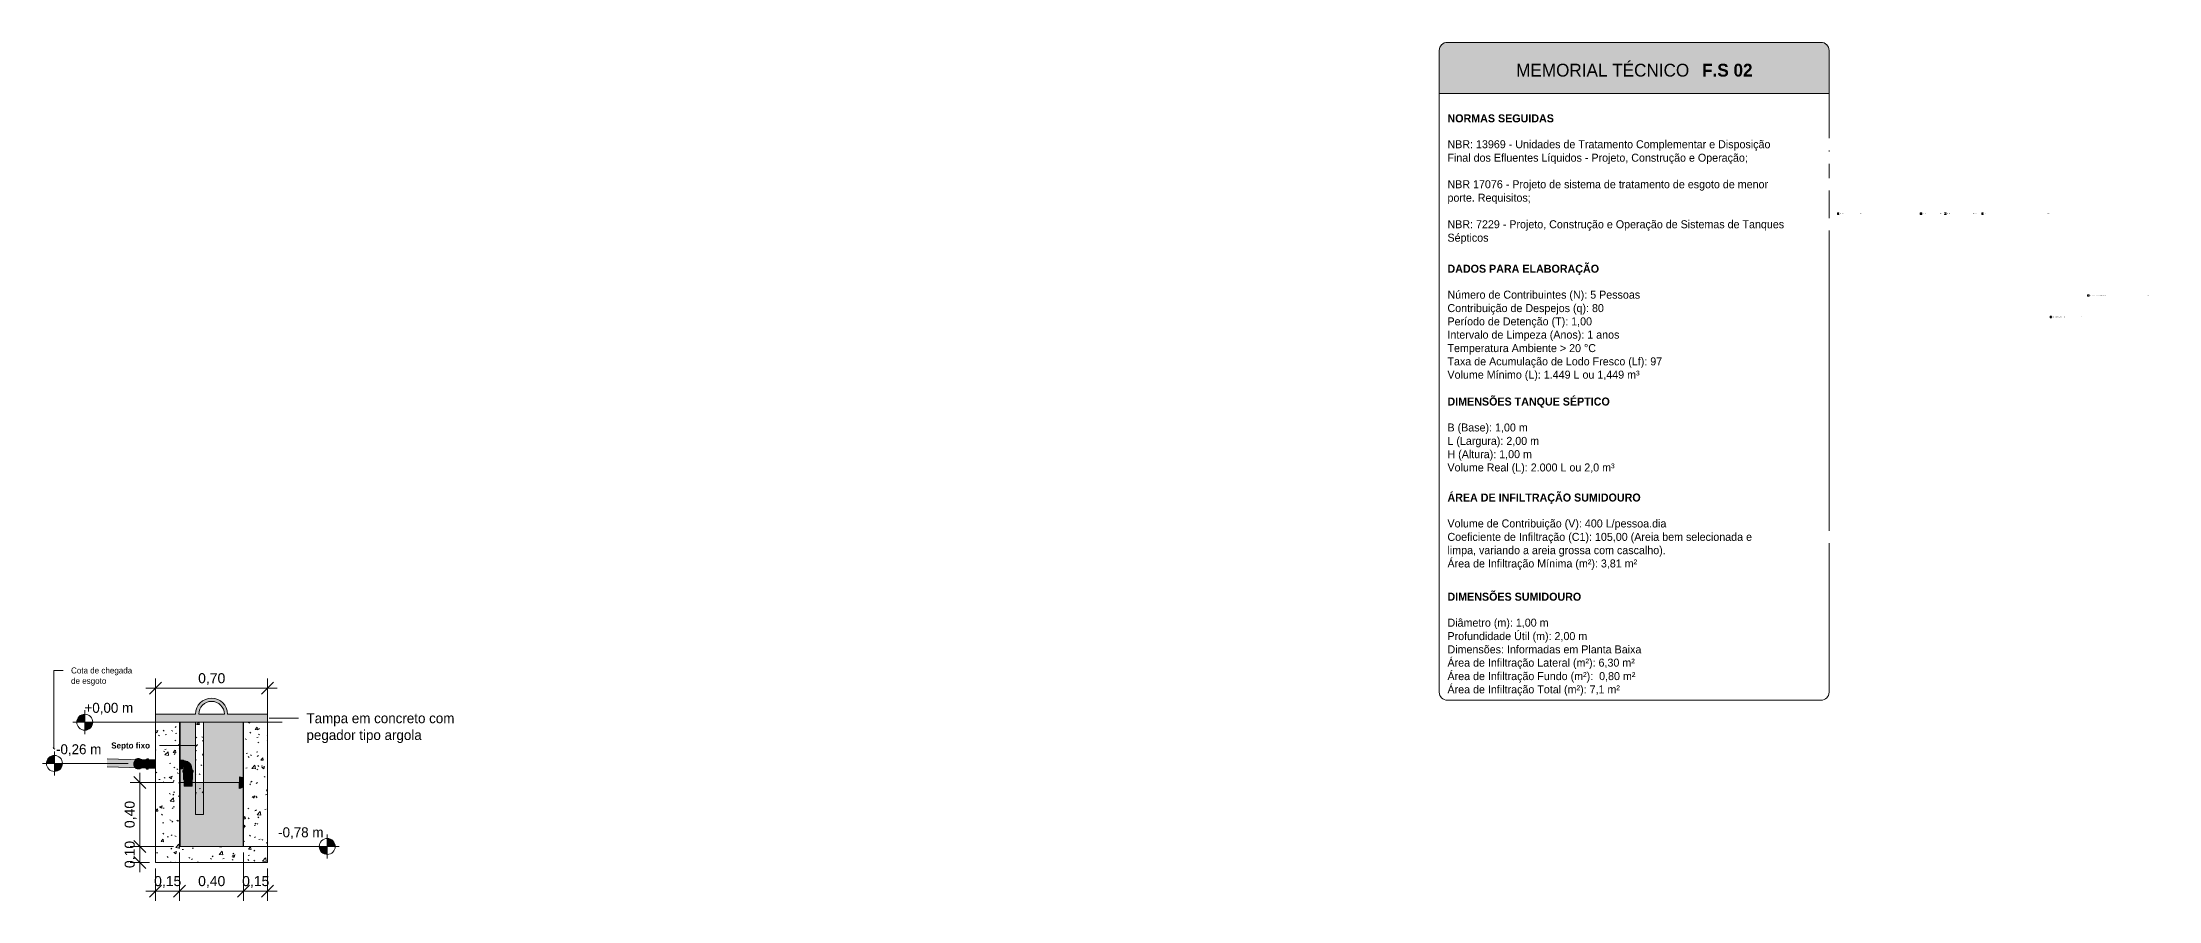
# Model space of a CAD drawing. Header units: metres. Extents: x 42.1 to 94.3, y -3.4 to 61.2.
# Drawn here: x 81.12 to 94.35, y -1.12 to 4.25 of the extents above; entities that cross this region are included whole.
import ezdxf

# ---------------------------------------------------------------- set-up
doc = ezdxf.new("R2010")
doc.units = ezdxf.units.M
doc.linetypes.add('IMPORT-DASHED2 _4_', pattern=[0.375, 0.25, -0.125])
doc.linetypes.add('Tracejada', pattern=[0.00635, 0.003175, -0.003175])
for name, color, linetype, lineweight in [('A-ANNO-DIMS', 7, 'Continuous', 5), ('A-ANNO-DIMS-25', 7, 'Continuous', 5), ('A-DETL', 7, 'Continuous', 5), ('A-DETL-GENF', 7, 'Continuous', 5), ('A-WALL', 7, 'Continuous', 9), ('AL_MOBILIARIO', 7, 'Continuous', 5), ('AL_VEGETAÇÃO', 7, 'Continuous', 5), ('ARQ-COTA-50', 7, 'Continuous', 5), ('ARQ-ELEV6', 7, 'Continuous', 5), ('ARQ-PAR', 7, 'Continuous', 5), ('ARQ-PROJ', 7, 'IMPORT-DASHED2 _4_', 5), ('G-ANNO-DIMS', 7, 'Continuous', 5), ('G-ANNO-REFR', 7, 'Tracejada', 5), ('G-ANNO-TEXT', 7, 'Continuous', 5), ('P-PIPE', 7, 'Continuous', 5)]:
    doc.layers.add(name, color=color, linetype=linetype, lineweight=lineweight)
doc.layers.add('ARQ_1100_BASE_TÉRREO_GARAGEM_dwg', color=7, linetype='Continuous', lineweight=5, true_color=0x767676)
doc.styles.add('Arial', font='arial.ttf', dxfattribs={"height": 0.0625})
doc.styles.add('Century Gothic', font='GOTHIC.TTF', dxfattribs={"height": 0.0375})
doc.styles.add('Century Gothic_1', font='GOTHIC.TTF', dxfattribs={"height": 0.0625})
doc.styles.add('Century Gothic_2', font='GOTHIC.TTF', dxfattribs={"height": 0.08})
doc.styles.add('Century Gothic_3', font='GOTHIC.TTF', dxfattribs={"height": 0.05})
doc.styles.add('Century Gothic_4', font='GOTHIC.TTF', dxfattribs={"height": 0.0035})
doc.styles.add('Century Gothic_B_1', font='GOTHICB.TTF', dxfattribs={"height": 0.0375})
doc.styles.add('Century Gothic_B_2', font='GOTHICB.TTF', dxfattribs={"height": 0.08})
doc.styles.add('Century Gothic_B_3', font='GOTHICB.TTF', dxfattribs={"height": 0.05})
doc.dimstyles.new('Diagonal_-_2_5_mm_Arial_-_Preto', dxfattribs={"dimscale": 0.3048, "dimtxt": 0.063766, "dimasz": 0.246063, "dimexe": 0.19685, "dimexo": 0.123031, "dimgap": 0.04101, "dimtad": 1, "dimrnd": 0.01, "dimzin": 0, "dimdsep": 46, "dimtxsty": 'Arial', "dimblk1": 'OBLIQUE', "dimblk2": 'OBLIQUE', "dimsah": 1, "dimcen": 0.09, "dimdle": 0.19685, "dimazin": 0, "dimtfac": 1, "dimtdec": 4, "dimtix": 1, "dimtmove": 0, "dimatfit": 3, "dimfxl": 1, "dimtvp": 1, "dimtolj": 1, "dimtzin": 0, "dimarcsym": 2})
picture_1 = doc.add_image_def('image1.jpg', size_in_pixel=(366, 340))

# ---------------------------------------------------------------- blocks, each defined once
blk = doc.blocks.new('ARQ_1100_BASE_TÉRREO_GARAGEM_dwg_arv7p-4197722-BB')
at = {"layer": 'AL_VEGETAÇÃO'}
for p, q in [((79.171, 0), (79.288, 0)), ((79.171, 0), (79.474, 0)), ((79.474, 0), (79.428, 0)), ((79.428, 0), (79.474, 0)), ((80.265, 0), (80.174, 0)), ((80.174, 0), (80.265, 0)), ((80.265, 0), (80.174, 0)), ((80.174, 0), (80.254, 0))]:
    blk.add_line(p, q, dxfattribs=at)
at = {"layer": 'AL_VEGETAÇÃO', "flags": 128}
for points in [[(79.474, 0), (79.405, 0), (79.227, 0), (79.243, 0), (79.195, 0), (79.171, 0)], [(79.368, 0), (79.199, 0), (79.171, 0)], [(79.171, 0), (79.31, 0), (79.294, 0), (79.241, 0), (79.247, 0), (79.38, 0), (79.449, 0), (79.43, 0), (79.293, 0), (79.188, 0), (79.171, 0)], [(79.171, 0), (79.249, 0), (79.312, 0), (79.344, 0), (79.474, 0)], [(79.474, 0), (79.344, 0), (79.27, 0), (79.171, 0)], [(79.171, 0), (79.218, 0), (79.449, 0)], [(79.171, 0), (79.422, 0), (79.474, 0)], [(79.171, 0), (79.337, 0), (79.474, 0)], [(79.218, 0), (79.302, 0), (79.47, 0)], [(79.288, 0), (79.397, 0), (79.474, 0)], [(79.474, 0), (79.368, 0), (79.36, 0)], [(79.474, 0), (79.387, 0), (79.474, 0)], [(79.474, 0), (79.428, 0), (79.474, 0)], [(79.474, 0), (79.438, 0), (79.474, 0)], [(79.474, 0), (79.473, 0), (79.452, 0), (79.474, 0)], [(80.174, 0), (80.188, 0), (80.251, 0), (80.174, 0)], [(80.174, 0), (80.23, 0), (80.251, 0), (80.265, 0)], [(80.174, 0), (80.23, 0), (80.251, 0), (80.174, 0)], [(80.174, 0), (80.256, 0), (80.174, 0)], [(80.174, 0), (80.234, 0), (80.174, 0)], [(80.265, 0), (80.183, 0), (80.195, 0), (80.265, 0)], [(80.265, 0), (80.22, 0), (80.2, 0), (80.231, 0), (80.265, 0)]]:
    blk.add_lwpolyline(points, dxfattribs=at)
blk = doc.blocks.new('ARQ_1100_BASE_TÉRREO_GARAGEM_dwg_cam_p-4197734-BB')
at = {"layer": 'AL_MOBILIARIO'}
for p, q in [((79.171, 0), (79.474, 0)), ((79.474, 0), (79.171, 0)), ((79.474, 0), (79.171, 0)), ((79.171, 0), (79.474, 0)), ((79.171, 0), (79.474, 0)), ((79.171, 0), (79.416, 0)), ((79.171, 0), (79.474, 0)), ((79.171, 0), (79.474, 0)), ((79.474, 0), (79.171, 0)), ((80.174, 0), (80.265, 0)), ((80.265, 0), (80.174, 0)), ((80.265, 0), (80.174, 0)), ((80.174, 0), (80.265, 0)), ((80.265, 0), (80.174, 0)), ((80.174, 0), (80.265, 0)), ((80.174, 0), (80.265, 0)), ((80.174, 0), (80.265, 0)), ((80.174, 0), (80.265, 0))]:
    blk.add_line(p, q, dxfattribs=at)
blk = doc.blocks.new('ARQ_1100_BASE_TÉRREO_GARAGEM_dwg-4178582-BB')
at = {"layer": 'ARQ-COTA-50'}
for p, q in [((79.171, 0), (79.474, 0)), ((79.171, 0), (79.474, 0)), ((79.474, 0), (79.171, 0)), ((80.174, 0), (80.265, 0)), ((80.174, 0), (80.265, 0)), ((80.265, 0), (80.174, 0)), ((80.174, 0), (80.265, 0)), ((80.265, 0), (80.174, 0))]:
    blk.add_line(p, q, dxfattribs=at)
at = {"layer": 'ARQ-COTA-50', "flags": 128}
blk.add_lwpolyline([(79.474, 0), (79.452, 0)], close=True, dxfattribs=at)
at = {"layer": 'ARQ-ELEV6'}
for p, q in [((79.171, 0), (79.474, 0)), ((79.171, 0), (79.474, 0)), ((80.174, 0), (80.265, 0)), ((80.174, 0), (80.265, 0))]:
    blk.add_line(p, q, dxfattribs=at)
at = {"layer": 'ARQ-PAR'}
for p, q in [((79.171, 0), (79.474, 0)), ((79.474, 0), (79.171, 0)), ((79.171, 0), (79.474, 0)), ((79.474, 0), (79.171, 0)), ((79.171, 0), (79.474, 0)), ((79.399, 0), (79.474, 0)), ((80.174, 0), (80.265, 0)), ((80.174, 0), (80.265, 0)), ((80.265, 0), (80.174, 0)), ((80.174, 0), (80.265, 0)), ((80.265, 0), (80.174, 0)), ((80.174, 0), (80.265, 0))]:
    blk.add_line(p, q, dxfattribs=at)
at = {"layer": 'ARQ-PAR', "flags": 128}
blk.add_lwpolyline([(79.171, 0), (79.258, 0), (79.171, 0)], dxfattribs=at)
at = {"layer": 'ARQ-PROJ'}
for p, q in [((79.474, 0), (79.171, 0)), ((79.171, 0), (79.474, 0)), ((80.265, 0), (80.174, 0)), ((80.174, 0), (80.265, 0))]:
    blk.add_line(p, q, dxfattribs=at)
for name in ['ARQ_1100_BASE_TÉRREO_GARAGEM_dwg_arv7p-4197722-BB', 'ARQ_1100_BASE_TÉRREO_GARAGEM_dwg_cam_p-4197734-BB']:
    blk.add_blockref(name, (0, 0))
blk = doc.blocks.new('Joelho 45_90 - Serie Normal - Esgoto - MEP - Tigre - Standard-4206697-BB')
at = {"layer": 'P-PIPE', "true_color": 0xf5ebeb}
h = blk.add_hatch(color=7, dxfattribs=at)
h.paths.add_polyline_path([(79.366, -0.26), (79.367, -0.251), (79.371, -0.242), (79.376, -0.237), (79.382, -0.234), (79.379, -0.233), (79.367, -0.233), (79.365, -0.234), (79.359, -0.237), (79.355, -0.241), (79.353, -0.246), (79.351, -0.253), (79.35, -0.259), (79.359, -0.26)])
h.paths.add_polyline_path([(79.339, -0.259), (79.341, -0.248), (79.345, -0.239), (79.344, -0.24), (79.34, -0.247), (79.338, -0.253), (79.338, -0.259), (79.339, -0.259)])
h = blk.add_hatch(color=7, dxfattribs=at)
h.paths.add_polyline_path([(79.381, -0.287), (79.375, -0.283), (79.37, -0.277), (79.367, -0.269), (79.366, -0.26), (79.35, -0.26), (79.351, -0.267), (79.352, -0.273), (79.356, -0.279), (79.36, -0.283), (79.364, -0.286), (79.367, -0.286), (79.38, -0.287)])
h.paths.add_polyline_path([(79.344, -0.279), (79.34, -0.269), (79.339, -0.259), (79.338, -0.259), (79.338, -0.267), (79.34, -0.273), (79.343, -0.278)])
for points in [[(79.346, -0.259), (79.347, -0.251), (79.35, -0.243), (79.354, -0.236), (79.359, -0.232), (79.365, -0.229), (79.369, -0.228), (79.358, -0.228), (79.351, -0.232), (79.345, -0.239), (79.341, -0.248), (79.339, -0.259), (79.342, -0.259)], [(79.368, -0.292), (79.362, -0.29), (79.357, -0.287), (79.352, -0.281), (79.349, -0.274), (79.347, -0.267), (79.346, -0.259), (79.339, -0.259), (79.34, -0.27), (79.345, -0.28), (79.35, -0.287), (79.357, -0.291), (79.363, -0.291)], [(79.368, -0.292), (79.374, -0.291), (79.38, -0.287), (79.38, -0.287), (79.367, -0.286), (79.363, -0.286), (79.359, -0.283), (79.355, -0.278), (79.352, -0.272), (79.35, -0.266), (79.35, -0.259), (79.351, -0.251), (79.353, -0.246), (79.357, -0.24), (79.36, -0.236), (79.365, -0.233), (79.37, -0.233), (79.371, -0.233), (79.382, -0.233), (79.381, -0.232), (79.375, -0.229), (79.37, -0.228), (79.364, -0.229), (79.357, -0.233), (79.353, -0.238), (79.35, -0.243), (79.347, -0.252), (79.346, -0.26), (79.347, -0.269), (79.349, -0.275), (79.353, -0.283), (79.357, -0.287), (79.362, -0.29), (79.363, -0.291)], [(79.369, -0.26), (79.37, -0.251), (79.374, -0.243), (79.379, -0.238), (79.384, -0.236), (79.392, -0.235), (79.389, -0.234), (79.382, -0.234), (79.376, -0.237), (79.371, -0.243), (79.367, -0.251), (79.366, -0.26), (79.368, -0.26)], [(79.388, -0.287), (79.391, -0.285), (79.382, -0.284), (79.377, -0.281), (79.373, -0.276), (79.37, -0.269), (79.369, -0.26), (79.366, -0.26), (79.367, -0.269), (79.371, -0.278), (79.375, -0.283), (79.381, -0.287), (79.385, -0.287)], [(79.371, -0.26), (79.373, -0.251), (79.376, -0.244), (79.381, -0.238), (79.386, -0.236), (79.384, -0.236), (79.378, -0.239), (79.373, -0.244), (79.37, -0.251), (79.369, -0.26), (79.37, -0.26)], [(79.385, -0.285), (79.379, -0.281), (79.375, -0.276), (79.372, -0.269), (79.371, -0.26), (79.369, -0.26), (79.37, -0.269), (79.373, -0.276), (79.378, -0.282), (79.383, -0.285), (79.384, -0.285)], [(79.407, -0.261), (79.408, -0.236), (79.386, -0.236), (79.38, -0.239), (79.376, -0.244), (79.372, -0.251), (79.371, -0.26), (79.407, -0.261)], [(79.407, -0.286), (79.407, -0.261), (79.371, -0.26), (79.372, -0.269), (79.375, -0.276), (79.38, -0.282), (79.385, -0.285), (79.395, -0.285), (79.401, -0.285)], [(79.412, -0.261), (79.413, -0.236), (79.408, -0.236), (79.407, -0.261), (79.412, -0.261)], [(79.412, -0.286), (79.412, -0.261), (79.407, -0.261), (79.407, -0.286), (79.412, -0.286)], [(79.368, -0.287), (79.368, -0.286), (79.368, -0.287)]]:
    blk.add_hatch(color=7, dxfattribs=at).paths.add_polyline_path(points)
at = {"layer": 'P-PIPE'}
for p, q in [((79.37, -0.228), (79.363, -0.227)), ((79.386, -0.233), (79.366, -0.233)), ((79.39, -0.235), (79.387, -0.235)), ((79.408, -0.236), (79.407, -0.261)), ((79.407, -0.261), (79.408, -0.236)), ((79.407, -0.261), (79.407, -0.285)), ((79.407, -0.285), (79.407, -0.261)), ((79.413, -0.236), (79.408, -0.236)), ((79.361, -0.291), (79.368, -0.292)), ((79.365, -0.287), (79.384, -0.287)), ((79.386, -0.285), (79.388, -0.285)), ((79.407, -0.285), (79.407, -0.286)), ((79.407, -0.286), (79.407, -0.285)), ((79.407, -0.286), (79.412, -0.286))]:
    blk.add_line(p, q, dxfattribs=at)
at = {"layer": 'P-PIPE', "flags": 128}
for points in [[(79.39, -0.235), (79.396, -0.235), (79.405, -0.236), (79.408, -0.236)], [(79.388, -0.285), (79.395, -0.285), (79.405, -0.286), (79.407, -0.286)]]:
    blk.add_lwpolyline(points, dxfattribs=at)
at = {"layer": 'P-PIPE'}
for centre, major_axis, start_param, end_param in [((79.357, -0.259), (0.0008, 0.027), 0.732047, 1.582507), ((79.357, -0.259), (0.0008, 0.027), 1.582507, 2.425015), ((79.362, -0.259), (0.0009, 0.032), 6.190876, 7.865693), ((79.362, -0.259), (0.0009, 0.032), 1.582507, 3.215605), ((79.369, -0.26), (0.0009, 0.032), 5.709896, 7.865693), ((79.369, -0.26), (0.0009, 0.032), 1.582507, 3.710928), ((79.369, -0.26), (0.0008, 0.027), 1.298353, 1.582507), ((79.369, -0.26), (0.0008, 0.027), 1.582507, 1.866661), ((79.369, -0.26), (0.0008, 0.027), 1.009371, 1.108603), ((79.369, -0.26), (0.0008, 0.027), 0.535369, 0.832028), ((79.369, -0.26), (0.0008, 0.027), 0.251124, 0.53531), ((79.385, -0.26), (0.0008, 0.027), 5.921893, 7.865693), ((79.385, -0.26), (0.0008, 0.027), 1.582507, 3.499343), ((79.369, -0.26), (0.0008, 0.027), 0, 0.061374), ((79.387, -0.26), (0.0007, 0.025), 0.186244, 1.582507), ((79.387, -0.26), (0.0007, 0.025), 1.582507, 3.235972), ((79.387, -0.26), (0.0007, 0.025), 6.162911, 6.454075), ((79.369, -0.26), (0.0008, 0.027), 2.056411, 2.155643), ((79.369, -0.26), (0.0008, 0.027), 2.333104, 2.914474), ((79.369, -0.26), (0.0008, 0.027), 3.094739, 3.201464)]:
    blk.add_ellipse(centre, major_axis=major_axis, ratio=0.706965, start_param=start_param, end_param=end_param, dxfattribs=at)
blk = doc.blocks.new('Luva Simples para Conexão - Serie Normal - Esgoto - MEP - Tigre - Standard-2666-BB')
at = {"layer": 'P-PIPE', "true_color": 0xf5ebeb}
for points in [[(79.418, -0.261), (79.418, -0.234), (79.413, -0.234), (79.412, -0.261), (79.418, -0.261)], [(79.412, -0.288), (79.417, -0.288), (79.418, -0.261), (79.412, -0.261), (79.412, -0.288)], [(79.418, -0.292), (79.419, -0.261), (79.418, -0.261), (79.417, -0.289), (79.418, -0.292)], [(79.419, -0.261), (79.419, -0.23), (79.418, -0.235), (79.418, -0.261), (79.419, -0.261)], [(79.428, -0.293), (79.429, -0.261), (79.419, -0.261), (79.418, -0.292), (79.427, -0.293)], [(79.429, -0.261), (79.43, -0.229), (79.42, -0.23), (79.419, -0.261), (79.429, -0.261)], [(79.474, -0.262), (79.474, -0.235), (79.43, -0.234), (79.429, -0.261), (79.444, -0.262)], [(79.474, -0.289), (79.474, -0.262), (79.429, -0.262), (79.429, -0.288), (79.444, -0.289)]]:
    blk.add_hatch(color=7, dxfattribs=at).paths.add_polyline_path(points)
at = {"layer": 'P-PIPE'}
for p, q in [((79.413, -0.234), (79.412, -0.261)), ((79.412, -0.261), (79.412, -0.288)), ((79.418, -0.234), (79.413, -0.234)), ((79.418, -0.261), (79.417, -0.288)), ((79.42, -0.229), (79.418, -0.234)), ((79.418, -0.234), (79.418, -0.261)), ((79.418, -0.293), (79.419, -0.261)), ((79.419, -0.261), (79.42, -0.229)), ((79.43, -0.229), (79.42, -0.229)), ((79.428, -0.293), (79.429, -0.261)), ((79.429, -0.261), (79.43, -0.229)), ((79.474, -0.235), (79.43, -0.234)), ((79.412, -0.288), (79.417, -0.288)), ((79.417, -0.288), (79.418, -0.293)), ((79.418, -0.293), (79.428, -0.293)), ((79.428, -0.288), (79.474, -0.289))]:
    blk.add_line(p, q, dxfattribs=at)
blk = doc.blocks.new('Joelho 45_90 - Serie Normal - Esgoto - MEP - Tigre - Standard-4206662-BB')
at = {"layer": 'P-PIPE', "true_color": 0xf5ebeb}
for points in [[(79.645, -0.292), (79.646, -0.238), (79.624, -0.238), (79.624, -0.292), (79.643, -0.292)], [(79.645, -0.292), (79.647, -0.29), (79.648, -0.24), (79.646, -0.239), (79.645, -0.292)], [(79.65, -0.291), (79.651, -0.241), (79.648, -0.24), (79.648, -0.29), (79.65, -0.291)], [(79.653, -0.292), (79.701, -0.292), (79.7, -0.282), (79.697, -0.271), (79.693, -0.263), (79.686, -0.255), (79.679, -0.249), (79.67, -0.245), (79.66, -0.242), (79.651, -0.241), (79.651, -0.291), (79.651, -0.291), (79.651, -0.292), (79.653, -0.292)], [(79.651, -0.297), (79.701, -0.297), (79.701, -0.292), (79.651, -0.292), (79.651, -0.295)]]:
    blk.add_hatch(color=7, dxfattribs=at).paths.add_polyline_path(points)
at = {"layer": 'P-PIPE'}
for p, q in [((79.646, -0.238), (79.624, -0.238)), ((79.648, -0.24), (79.646, -0.238)), ((79.651, -0.241), (79.648, -0.24)), ((79.624, -0.292), (79.645, -0.292)), ((79.645, -0.292), (79.647, -0.29)), ((79.647, -0.29), (79.65, -0.291)), ((79.651, -0.292), (79.651, -0.297)), ((79.701, -0.292), (79.651, -0.292)), ((79.651, -0.292), (79.701, -0.292)), ((79.701, -0.297), (79.701, -0.292))]:
    blk.add_line(p, q, dxfattribs=at)
at = {"layer": 'P-PIPE', "flags": 128}
for points in [[(79.701, -0.292), (79.699, -0.278), (79.694, -0.265), (79.685, -0.254), (79.673, -0.246), (79.659, -0.241), (79.651, -0.241)], [(79.65, -0.291), (79.651, -0.291), (79.651, -0.292)]]:
    blk.add_lwpolyline(points, dxfattribs=at)
at = {"layer": 'P-PIPE'}
for centre, major_axis in [((79.646, -0.265), (0.0005, 0.027)), ((79.648, -0.265), (0.0005, 0.025))]:
    blk.add_ellipse(centre, major_axis=major_axis, ratio=0.000106, start_param=0.000002, end_param=3.141593, dxfattribs=at)
blk = doc.blocks.new('Luva Simples para Conexão - Serie Normal - Esgoto - MEP - Tigre - Standard-V64-BB')
at = {"layer": 'P-PIPE', "true_color": 0xf5ebeb}
for points in [[(79.645, -0.303), (79.707, -0.303), (79.703, -0.302), (79.649, -0.302), (79.646, -0.303)], [(79.649, -0.302), (79.704, -0.302), (79.704, -0.297), (79.649, -0.297)], [(79.649, -0.359), (79.704, -0.359), (79.704, -0.313), (79.649, -0.313), (79.649, -0.315)]]:
    blk.add_hatch(color=7, dxfattribs=at).paths.add_polyline_path(points)
h = blk.add_hatch(color=7, dxfattribs=at)
h.paths.add_polyline_path([(79.707, -0.313), (79.708, -0.313), (79.708, -0.303), (79.707, -0.303)])
h.paths.add_polyline_path([(79.649, -0.313), (79.707, -0.313), (79.707, -0.303), (79.645, -0.303), (79.645, -0.313), (79.646, -0.313)])
at = {"layer": 'P-PIPE'}
for p, q in [((79.649, -0.302), (79.645, -0.303)), ((79.645, -0.303), (79.645, -0.313)), ((79.645, -0.303), (79.708, -0.303)), ((79.645, -0.313), (79.708, -0.313)), ((79.649, -0.297), (79.649, -0.302)), ((79.704, -0.297), (79.649, -0.297)), ((79.704, -0.302), (79.649, -0.302)), ((79.649, -0.313), (79.649, -0.359)), ((79.649, -0.359), (79.704, -0.359)), ((79.704, -0.302), (79.704, -0.297)), ((79.708, -0.303), (79.704, -0.302)), ((79.704, -0.359), (79.704, -0.313)), ((79.708, -0.313), (79.708, -0.303))]:
    blk.add_line(p, q, dxfattribs=at)
blk = doc.blocks.new('DIMBLOCK53-BB')
at = {"layer": 'A-ANNO-DIMS-25'}
for p, q in [((81.83, 0.212), (81.83, 0.272)), ((82.53, 0.212), (82.53, 0.272)), ((81.77, 0.212), (82.59, 0.212)), ((81.83, 0.212), (81.83, 0.038)), ((82.53, 0.212), (82.53, 0.038))]:
    blk.add_line(p, q, dxfattribs=at)
at = {"layer": 'A-ANNO-DIMS-25', "lineweight": 20}
for p, q in [((81.83, 0.212), (81.792, 0.174)), ((81.83, 0.212), (81.867, 0.249)), ((82.53, 0.212), (82.492, 0.174)), ((82.53, 0.212), (82.567, 0.249))]:
    blk.add_line(p, q, dxfattribs=at)
at = {"layer": 'A-ANNO-DIMS-25', "color": 0, "insert": (82.096, 0.306), "char_height": 0.0625, "width": 0.20248, "attachment_point": 1, "line_spacing_factor": 0.941778, "style": 'Arial'}
blk.add_mtext('0,70', dxfattribs=at)
blk = doc.blocks.new('_Oblique')
at = {"color": 0, "linetype": 'ByBlock', "lineweight": -2}
blk.add_line((-0.5, -0.5), (0.5, 0.5), dxfattribs=at)
blk = doc.blocks.new('DIMBLOCK54-BB')
at = {"layer": 'A-ANNO-DIMS-25'}
for p, q in [((81.731, -0.777), (81.671, -0.777)), ((81.731, -0.937), (81.731, -0.777)), ((81.731, -0.777), (81.942, -0.777)), ((81.731, -0.877), (81.671, -0.877)), ((81.731, -0.877), (81.792, -0.877))]:
    blk.add_line(p, q, dxfattribs=at)
at = {"layer": 'A-ANNO-DIMS-25', "lineweight": 20}
for p, q in [((81.731, -0.777), (81.694, -0.74)), ((81.731, -0.777), (81.769, -0.815)), ((81.731, -0.877), (81.694, -0.84)), ((81.731, -0.877), (81.769, -0.915))]:
    blk.add_line(p, q, dxfattribs=at)
at = {"layer": 'A-ANNO-DIMS-25', "color": 0, "insert": (81.637, -0.912), "char_height": 0.0625, "width": 0.20248, "attachment_point": 1, "rotation": 90, "line_spacing_factor": 0.941778, "style": 'Arial'}
blk.add_mtext('0,10', dxfattribs=at)
blk = doc.blocks.new('DIMBLOCK55-BB')
at = {"layer": 'A-ANNO-DIMS-25'}
for p, q in [((81.731, -0.377), (81.671, -0.377)), ((81.731, -0.777), (81.731, -0.317)), ((81.731, -0.377), (81.942, -0.377)), ((81.731, -0.777), (81.671, -0.777)), ((81.731, -0.777), (81.942, -0.777))]:
    blk.add_line(p, q, dxfattribs=at)
at = {"layer": 'A-ANNO-DIMS-25', "lineweight": 20}
for p, q in [((81.731, -0.377), (81.694, -0.34)), ((81.731, -0.377), (81.769, -0.415)), ((81.731, -0.777), (81.694, -0.74)), ((81.731, -0.777), (81.769, -0.815))]:
    blk.add_line(p, q, dxfattribs=at)
at = {"layer": 'A-ANNO-DIMS-25', "color": 0, "insert": (81.637, -0.662), "char_height": 0.0625, "width": 0.20248, "attachment_point": 1, "rotation": 90, "line_spacing_factor": 0.941778, "style": 'Arial'}
blk.add_mtext('0,40', dxfattribs=at)
blk = doc.blocks.new('Elevações de ponto - Padrão-77235-BB')
at = {"layer": 'G-ANNO-DIMS', "true_color": 0xff0000}
h = blk.add_hatch(color=1, dxfattribs=at)
edge = h.paths.add_edge_path()
edge.add_line((79.032, 0), (78.982, 0))
edge.add_arc((79.032, 0), 0.05, 90, 180, ccw=False)
edge.add_line((79.032, 0.05), (79.032, 0))
h = blk.add_hatch(color=1, dxfattribs=at)
edge = h.paths.add_edge_path()
edge.add_line((79.032, 0), (79.082, 0))
edge.add_arc((79.032, 0), 0.05, -90, 0, ccw=False)
edge.add_line((79.032, -0.05), (79.032, 0))
at = {"layer": 'G-ANNO-DIMS'}
for p, q in [((78.957, 0), (79.382, 0)), ((79.032, -0.075), (79.032, 0.075))]:
    blk.add_line(p, q, dxfattribs=at)
blk.add_circle((79.032, 0), 0.05, dxfattribs=at)
blk = doc.blocks.new('DIMBLOCK56-BB')
at = {"layer": 'A-ANNO-DIMS-25'}
for p, q in [((81.83, -1.056), (81.83, -0.915)), ((81.98, -1.056), (81.98, -0.815)), ((81.77, -1.056), (81.98, -1.056)), ((81.83, -1.056), (81.83, -1.116)), ((81.98, -1.056), (81.98, -1.116))]:
    blk.add_line(p, q, dxfattribs=at)
at = {"layer": 'A-ANNO-DIMS-25', "lineweight": 20}
for p, q in [((81.83, -1.056), (81.792, -1.093)), ((81.83, -1.056), (81.867, -1.018)), ((81.98, -1.056), (81.942, -1.093)), ((81.98, -1.056), (82.017, -1.018))]:
    blk.add_line(p, q, dxfattribs=at)
at = {"layer": 'A-ANNO-DIMS-25', "color": 0, "insert": (81.821, -0.962), "char_height": 0.0625, "width": 0.20248, "attachment_point": 1, "line_spacing_factor": 0.941778, "style": 'Arial'}
blk.add_mtext('0,15', dxfattribs=at)
blk = doc.blocks.new('DIMBLOCK57-BB')
at = {"layer": 'A-ANNO-DIMS-25'}
for p, q in [((81.98, -1.056), (81.98, -0.815)), ((82.38, -1.056), (82.38, -0.815)), ((81.98, -1.056), (82.38, -1.056)), ((81.98, -1.056), (81.98, -1.116)), ((82.38, -1.056), (82.38, -1.116))]:
    blk.add_line(p, q, dxfattribs=at)
at = {"layer": 'A-ANNO-DIMS-25', "lineweight": 20}
for p, q in [((81.98, -1.056), (81.942, -1.093)), ((81.98, -1.056), (82.017, -1.018)), ((82.38, -1.056), (82.342, -1.093)), ((82.38, -1.056), (82.417, -1.018))]:
    blk.add_line(p, q, dxfattribs=at)
at = {"layer": 'A-ANNO-DIMS-25', "color": 0, "insert": (82.096, -0.962), "char_height": 0.0625, "width": 0.20248, "attachment_point": 1, "line_spacing_factor": 0.941778, "style": 'Arial'}
blk.add_mtext('0,40', dxfattribs=at)
blk = doc.blocks.new('DIMBLOCK58-BB')
at = {"layer": 'A-ANNO-DIMS-25'}
for p, q in [((82.38, -1.056), (82.38, -0.815)), ((82.53, -1.056), (82.53, -0.915)), ((82.38, -1.056), (82.59, -1.056)), ((82.38, -1.056), (82.38, -1.116)), ((82.53, -1.056), (82.53, -1.116))]:
    blk.add_line(p, q, dxfattribs=at)
at = {"layer": 'A-ANNO-DIMS-25', "lineweight": 20}
for p, q in [((82.38, -1.056), (82.342, -1.093)), ((82.38, -1.056), (82.417, -1.018)), ((82.53, -1.056), (82.492, -1.093)), ((82.53, -1.056), (82.567, -1.018))]:
    blk.add_line(p, q, dxfattribs=at)
at = {"layer": 'A-ANNO-DIMS-25', "color": 0, "insert": (82.371, -0.962), "char_height": 0.0625, "width": 0.20248, "attachment_point": 1, "line_spacing_factor": 0.941778, "style": 'Arial'}
blk.add_mtext('0,15', dxfattribs=at)

msp = doc.modelspace()

# ---------------------------------------------------------------- hatches: boundary and pattern name
at = {"layer": 'A-DETL-GENF', "true_color": 0xe1e1e1}
msp.add_hatch(color=254, dxfattribs=at).paths.add_polyline_path([(92.279, 3.929), (92.286, 3.929), (92.286, 4.199), (92.284, 4.212), (92.279, 4.224), (92.271, 4.235), (92.261, 4.242), (92.249, 4.247), (92.236, 4.249), (89.901, 4.249), (89.888, 4.247), (89.876, 4.242), (89.865, 4.235), (89.857, 4.224), (89.852, 4.212), (89.851, 4.199), (89.851, 3.929), (92.236, 3.929)])
at = {"layer": 'A-DETL-GENF', "true_color": 0xc0c0c0}
for points in [[(92.348, 3.173), (92.348, 3.183), (92.338, 3.183), (92.338, 3.173)], [(92.866, 3.173), (92.866, 3.183), (92.855, 3.183), (92.855, 3.173)], [(93.018, 3.173), (93.018, 3.183), (93.008, 3.183), (93.008, 3.173)], [(93.25, 3.173), (93.25, 3.183), (93.24, 3.183), (93.24, 3.173)]]:
    msp.add_hatch(color=9, dxfattribs=at).paths.add_polyline_path(points)
at = {"layer": 'A-DETL-GENF', "true_color": 0x626262}
msp.add_hatch(color=251, dxfattribs=at).paths.add_polyline_path([(93.677, 2.528), (93.677, 2.538), (93.667, 2.538), (93.667, 2.528)])
at = {"layer": 'A-DETL-GENF'}
h = msp.add_hatch(color=256, dxfattribs=at)
h.paths.add_polyline_path([(81.83, 0), (82.53, 0), (82.53, 0.05), (82.28, 0.05), (82.277, 0.076), (82.267, 0.1), (82.251, 0.121), (82.23, 0.137), (82.206, 0.147), (82.18, 0.15), (82.154, 0.147), (82.13, 0.137), (82.109, 0.121), (82.093, 0.1), (82.083, 0.076), (82.08, 0.05), (81.83, 0.05), (81.83, 0.03)])
h.paths.add_polyline_path([(82.1, 0.05), (82.103, 0.071), (82.111, 0.09), (82.123, 0.107), (82.14, 0.119), (82.159, 0.127), (82.18, 0.13), (82.201, 0.127), (82.22, 0.119), (82.237, 0.107), (82.249, 0.09), (82.257, 0.071), (82.26, 0.05), (82.103, 0.05)])
at = {"layer": 'A-DETL-GENF', "true_color": 0xc0c0c0}
h = msp.add_hatch(dxfattribs=at)
h.set_pattern_fill('FP_6', color=9, style=0, pattern_type=2)
h.set_pattern_definition([(50, (82.19319, -0.5875), (0.18219, -0.015938), [0.01905, -0.20955]), (355, (82.19319, -0.5875), (-0.03524, 0.19106), [0.01524, -0.16764]), (100.45, (82.20919, -0.58883), (0.14694, 0.17512), [0.01619, -0.17809]), (46.184, (82.19319, -0.5367), (0.27108, -0.042045), [0.02857, -0.31432]), (96.636, (82.21619, -0.5402), (0.23741, 0.24743), [0.02429, -0.26714]), (351.184, (82.1932, -0.5367), (0.2374, 0.24743), [0.02286, -0.25146]), (21, (82.21919, -0.5494), (0.15162, -0.102267), [0.01905, -0.20955]), (326, (82.21919, -0.5494), (0.061803, 0.18419), [0.01524, -0.16764]), (71.45, (82.23119, -0.55792), (0.21342, 0.081924), [0.01619, -0.17809]), (37.5, (82.193187, -0.5875), (0.0030864, 0.084551), [0.00838, -0.15723, 0.00838, -0.1618, -0.16828]), (37.5, (82.193187, -0.5875), (0.0030864, 0.084551), [-0.33579, 0.00838, -0.15989]), (7.5, (82.19319, -0.5875), (0.066816, 0.100178), [0.00838, -0.08865, 0.00838, -0.15342, -0.06413]), (7.5, (82.19319, -0.5875), (0.066816, 0.100178), [-0.25883, 0.00838, -0.05575]), (327.5, (82.137187, -0.5875), (0.1355866, -0.0057276), [0.00838, -0.05512, 0.00838, -0.18974, -0.26289]), (327.5, (82.137187, -0.5875), (0.1355866, -0.0057276), [-0.26162, 0.00838, -0.25451]), (317.5, (82.11119, -0.5875), (0.148125, 0.025429), [0.00838, -0.07417, 0.00838, -0.12319, -0.18669]), (317.5, (82.11119, -0.5875), (0.148125, 0.025429), [-0.21412, 0.00838, -0.17831])])
h.paths.add_polyline_path([(81.83, -0.877), (82.53, -0.877), (82.53, 0), (82.38, 0), (82.38, -0.777), (81.98, -0.777), (81.98, 0), (81.83, 0), (81.83, -0.877)])
h.paths.add_polyline_path([(82.08, -0.577), (82.13, -0.577), (82.13, 0), (82.08, 0), (82.08, -0.377)])
at = {"layer": 'A-DETL-GENF', "true_color": 0xd2ffd2}
for points in [[(82.313, -0.777), (82.38, -0.777), (82.38, -0.405), (82.371, -0.409), (82.362, -0.413), (82.352, -0.414), (82.353, -0.377), (82.13, -0.377), (82.13, -0.577), (82.08, -0.577), (82.08, -0.377), (82.058, -0.377), (82.058, -0.4), (82.008, -0.4), (82.008, -0.377), (81.98, -0.377), (81.98, -0.777), (82.302, -0.777)], [(82.13, -0.577), (82.13, -0.377), (82.08, -0.377), (82.08, -0.577)], [(82.352, -0.414), (82.364, -0.412), (82.373, -0.409), (82.38, -0.405), (82.38, -0.377), (82.353, -0.377)]]:
    msp.add_hatch(color=254, dxfattribs=at).paths.add_polyline_path(points)
at = {"layer": 'A-WALL', "true_color": 0x787878}
h = msp.add_hatch(color=8, dxfattribs=at)
h.paths.add_polyline_path([(81.983, -0.377), (81.983, -0.292), (81.98, -0.292), (81.98, -0.377)])
h.paths.add_polyline_path([(82.38, -0.351), (82.38, 0), (82.377, 0), (82.377, -0.349), (82.38, -0.351)])
h.paths.add_polyline_path([(81.983, -0.238), (81.983, 0), (81.98, 0), (81.98, -0.238)])
at = {"layer": 'A-WALL', "lineweight": 5, "true_color": 0x787878}
h = msp.add_hatch(color=8, dxfattribs=at)
h.paths.add_polyline_path([(82.064, -0.377), (82.08, -0.377), (82.08, 0), (81.983, 0), (81.983, -0.238), (82.003, -0.239), (82.005, -0.24), (82.009, -0.241), (82.019, -0.242), (82.028, -0.245), (82.036, -0.25), (82.044, -0.257), (82.05, -0.265), (82.054, -0.272), (82.057, -0.283), (82.058, -0.292), (82.058, -0.297), (82.06, -0.297), (82.06, -0.302), (82.064, -0.303), (82.064, -0.313), (82.06, -0.313), (82.06, -0.359), (82.058, -0.359), (82.058, -0.377), (82.062, -0.377)])
h.paths.add_polyline_path([(81.983, -0.377), (82.008, -0.377), (82.008, -0.359), (82.005, -0.359), (82.005, -0.313), (82.001, -0.313), (82.001, -0.303), (82.005, -0.302), (82.006, -0.297), (82.008, -0.297), (82.007, -0.291), (82.007, -0.291), (82.007, -0.291), (82.004, -0.291), (82.001, -0.292), (81.983, -0.292), (81.983, -0.338)])
h.paths.add_polyline_path([(82.353, -0.377), (82.353, -0.377), (82.354, -0.341), (82.364, -0.343), (82.374, -0.347), (82.377, -0.349), (82.377, 0), (82.13, 0), (82.13, -0.377), (82.352, -0.377)])
at = {"layer": 'P-PIPE', "true_color": 0x804000}
for points in [[(81.694, -0.259), (81.694, -0.259), (81.695, -0.251), (81.697, -0.245), (81.7, -0.24), (81.704, -0.236), (81.705, -0.234), (81.527, -0.229), (81.527, -0.255), (81.694, -0.259)], [(81.704, -0.284), (81.699, -0.278), (81.696, -0.272), (81.694, -0.266), (81.694, -0.259), (81.527, -0.255), (81.527, -0.279), (81.703, -0.284)], [(82.008, -0.4), (82.015, -0.4), (82.015, -0.359), (82.008, -0.359), (82.008, -0.4)], [(82.015, -0.4), (82.05, -0.4), (82.05, -0.359), (82.015, -0.359), (82.015, -0.379)], [(82.058, -0.4), (82.058, -0.359), (82.05, -0.359), (82.05, -0.4), (82.057, -0.4)]]:
    msp.add_hatch(color=36, dxfattribs=at).paths.add_polyline_path(points)
at = {"layer": 'P-PIPE', "true_color": 0x7f7f7f}
msp.add_hatch(color=8, dxfattribs=at).paths.add_polyline_path([(82.358, -0.377), (82.38, -0.377), (82.38, -0.351), (82.373, -0.346), (82.364, -0.343), (82.354, -0.341), (82.353, -0.377)])

# ---------------------------------------------------------------- linework, layer by layer
at = {"layer": 'A-DETL'}
for p, q in [((92.236, 4.249), (89.901, 4.249)), ((89.901, 4.249), (92.236, 4.249)), ((89.851, 4.199), (89.851, 3.929)), ((89.851, 0.187), (89.851, 4.199)), ((92.286, 3.929), (92.286, 4.199)), ((92.286, 4.199), (92.286, 0.187)), ((89.851, 3.929), (92.286, 3.929)), ((89.851, 3.929), (92.286, 3.929)), ((92.348, 3.183), (92.338, 3.183)), ((92.338, 3.183), (92.338, 3.173)), ((92.348, 3.173), (92.348, 3.183)), ((92.866, 3.183), (92.855, 3.183)), ((92.855, 3.183), (92.855, 3.173)), ((92.866, 3.173), (92.866, 3.183)), ((93.018, 3.183), (93.008, 3.183)), ((93.008, 3.183), (93.008, 3.173)), ((93.018, 3.173), (93.018, 3.183)), ((93.25, 3.183), (93.24, 3.183)), ((93.24, 3.183), (93.24, 3.173)), ((93.25, 3.173), (93.25, 3.183)), ((92.338, 3.173), (92.348, 3.173)), ((92.855, 3.173), (92.866, 3.173)), ((93.008, 3.173), (93.018, 3.173)), ((93.24, 3.173), (93.25, 3.173)), ((93.677, 2.538), (93.667, 2.538)), ((93.667, 2.538), (93.667, 2.528)), ((93.667, 2.528), (93.677, 2.528)), ((93.677, 2.528), (93.677, 2.538)), ((92.236, 0.137), (89.901, 0.137)), ((82.08, 0.05), (81.83, 0.05)), ((81.83, 0.05), (81.83, 0)), ((81.83, 0), (81.83, -0.877)), ((81.83, 0), (82.53, 0)), ((81.98, -0.777), (81.98, 0)), ((82.26, 0.05), (82.1, 0.05)), ((82.13, -0.577), (82.13, 0)), ((82.53, 0.05), (82.28, 0.05)), ((82.38, 0), (82.38, -0.777)), ((82.53, 0), (82.53, 0.05)), ((82.53, -0.877), (82.53, 0)), ((82.08, 0), (82.08, -0.577)), ((82.38, -0.377), (81.98, -0.377)), ((81.98, -0.377), (81.98, -0.777)), ((82.38, -0.777), (82.38, -0.377)), ((82.08, -0.577), (82.13, -0.577)), ((82.38, -0.777), (81.98, -0.777)), ((81.98, -0.777), (82.38, -0.777)), ((81.83, -0.877), (82.53, -0.877))]:
    msp.add_line(p, q, dxfattribs=at)
for centre, radius, start, end in [((89.901, 4.199), 0.05, 90, 180), ((89.901, 4.199), 0.05, 90, 180), ((92.236, 4.199), 0.05, 0, 90), ((92.236, 4.199), 0.05, 0, 90), ((82.18, 0.05), 0.1, 360, 180), ((89.901, 0.187), 0.05, 180, 270), ((92.236, 0.187), 0.05, 270, 0), ((82.18, 0.05), 0.08, 0, 180)]:
    msp.add_arc(centre, radius, start, end, dxfattribs=at)
at = {"layer": 'A-WALL', "color": 253, "true_color": 0xaaaaaa}
for p, q in [((81.983, -0.777), (81.983, 0)), ((82.377, 0), (82.377, -0.777))]:
    msp.add_line(p, q, dxfattribs=at)
at = {"layer": 'G-ANNO-DIMS'}
for p, q in [((81.883, 0), (81.388, 0)), ((81.659, -0.258), (81.198, -0.258)), ((82.273, -0.777), (82.903, -0.777))]:
    msp.add_line(p, q, dxfattribs=at)
at = {"layer": 'G-ANNO-TEXT'}
for p, q in [((81.195, 0.323), (81.252, 0.323)), ((81.195, -0.164), (81.195, 0.323)), ((82.539, 0.024), (82.723, 0.024)), ((81.195, -0.164), (81.19, -0.159)), ((81.195, -0.164), (81.2, -0.169))]:
    msp.add_line(p, q, dxfattribs=at)
at = {"layer": 'G-ANNO-TEXT', "color": 1, "true_color": 0xff0000}
for p, q in [((81.856, -0.145), (81.855, -0.145)), ((82.088, -0.145), (81.856, -0.145)), ((82.088, -0.145), (82.083, -0.15)), ((82.088, -0.145), (82.093, -0.14))]:
    msp.add_line(p, q, dxfattribs=at)
at = {"layer": 'P-PIPE'}
for p, q in [((81.742, -0.235), (81.527, -0.229)), ((81.83, -0.237), (81.769, -0.236)), ((82.002, -0.24), (81.98, -0.24)), ((81.527, -0.279), (81.741, -0.285)), ((81.768, -0.286), (81.83, -0.287)), ((81.98, -0.29), (82.001, -0.29)), ((82.008, -0.297), (82.008, -0.4)), ((82.058, -0.4), (82.058, -0.297)), ((82.354, -0.341), (82.352, -0.414)), ((82.008, -0.4), (82.058, -0.4))]:
    msp.add_line(p, q, dxfattribs=at)
at = {"layer": 'P-PIPE', "flags": 128}
for points in [[(82.38, -0.351), (82.373, -0.346), (82.364, -0.343), (82.354, -0.341)], [(82.352, -0.414), (82.362, -0.413), (82.371, -0.409), (82.38, -0.405)]]:
    msp.add_lwpolyline(points, dxfattribs=at)

# ---------------------------------------------------------------- block references
at = {"layer": 'ARQ_1100_BASE_TÉRREO_GARAGEM_dwg', "color": 7}
msp.add_blockref('ARQ_1100_BASE_TÉRREO_GARAGEM_dwg-4178582-BB', (2.356, 0), dxfattribs=at)
at = {"layer": 'G-ANNO-DIMS', "color": 1, "true_color": 0xff0000}
for p in [(2.356, 0), (2.166, -0.258)]:
    msp.add_blockref('Elevações de ponto - Padrão-77235-BB', p, dxfattribs=at)
at = {"layer": 'G-ANNO-DIMS', "color": 1, "true_color": 0xff0000, "extrusion": (0, 0, -1)}
msp.add_blockref('Elevações de ponto - Padrão-77235-BB', (-161.935, -0.777), dxfattribs=at)
at = {"layer": 'P-PIPE'}
for name in ['Joelho 45_90 - Serie Normal - Esgoto - MEP - Tigre - Standard-4206697-BB', 'Luva Simples para Conexão - Serie Normal - Esgoto - MEP - Tigre - Standard-2666-BB', 'Joelho 45_90 - Serie Normal - Esgoto - MEP - Tigre - Standard-4206662-BB', 'Luva Simples para Conexão - Serie Normal - Esgoto - MEP - Tigre - Standard-V64-BB']:
    msp.add_blockref(name, (2.356, 0), dxfattribs=at)

# ---------------------------------------------------------------- texts
at = {"layer": 'G-ANNO-DIMS', "char_height": 0.0625, "attachment_point": 1, "line_spacing_factor": 0.984502, "style": 'Century Gothic_1'}
for s, insert, width in [('+0,00 m', (81.386, 0.121), 0.38527), ('-0,26 m', (81.208, -0.138), 0.3563), ('-0,78 m', (82.596, -0.657), 0.3563)]:
    msp.add_mtext(s, dxfattribs=dict(at, insert=insert, width=width))
at = {"layer": 'G-ANNO-TEXT', "attachment_point": 1}
for s, insert, char_height, width, style in [('MEMORIAL TÉCNICO ', (90.331, 4.115), 0.08, 1.40776, 'Century Gothic_2'), ('F.S 02', (91.493, 4.115), 0.08, 0.36717, 'Century Gothic_B_2'), ('NORMAS SEGUIDAS', (89.902, 3.799), 0.05, 0.80008, 'Century Gothic_B_3'), ('DADOS PARA ELABORAÇÃO', (89.902, 2.859), 0.05, 1.14802, 'Century Gothic_B_3'), ('DIMENSÕES TANQUE SÉPTICO', (89.902, 2.029), 0.05, 1.1897, 'Century Gothic_B_3'), ('ÁREA DE INFILTRAÇÃO SUMIDOURO', (89.902, 1.429), 0.05, 1.43983, 'Century Gothic_B_3'), ('DIMENSÕES SUMIDOURO', (89.902, 0.809), 0.05, 1.00692, 'Century Gothic_B_3'), ('Cota de chegada ', (81.302, 0.342), 0.0375, 0.59926, 'Century Gothic'), ('de esgoto', (81.302, 0.277), 0.0375, 0.31867, 'Century Gothic')]:
    msp.add_mtext(s, dxfattribs=dict(at, insert=insert, char_height=char_height, width=width, style=style))
at = {"layer": 'G-ANNO-TEXT', "color": 1, "true_color": 0xff0000, "insert": (81.553, -0.127), "char_height": 0.0375, "width": 0.30464, "attachment_point": 1, "style": 'Century Gothic_B_1'}
msp.add_mtext('Septo fixo', dxfattribs=at)

# ---------------------------------------------------------------- dimensions: what is measured, and where the dimension line sits
at = {"layer": 'A-ANNO-DIMS'}
for base, p1, p2, override, picture, middle in [((82.53, 0.212), (81.83, 0), (82.53, 0), {"dimpost": '<>', "dimfxl": 0.7}, 'DIMBLOCK53-BB', (82.18, 0.256)), ((81.98, -1.056), (81.83, -0.877), (81.98, -0.777), {"dimpost": '<>', "dimfxl": 0.180278}, 'DIMBLOCK56-BB', (81.905, -1.011)), ((82.38, -1.056), (81.98, -0.777), (82.38, -0.777), {"dimpost": '<>', "dimfxl": 0.4}, 'DIMBLOCK57-BB', (82.18, -1.011)), ((82.53, -1.056), (82.38, -0.777), (82.53, -0.877), {"dimpost": '<>', "dimfxl": 0.180278}, 'DIMBLOCK58-BB', (82.455, -1.011))]:
    dim = msp.add_linear_dim(base=base, p1=p1, p2=p2, dimstyle='Diagonal_-_2_5_mm_Arial_-_Preto', override=override, dxfattribs=at)
    dim.commit()
    dim.dimension.update_dxf_attribs({"geometry": picture, "text_midpoint": middle})
for base, p1, p2, override, picture, middle in [((81.731, -0.377), (81.98, -0.777), (81.98, -0.377), {"dimpost": '<>', "dimfxl": 0.4}, 'DIMBLOCK55-BB', (81.687, -0.577)), ((81.731, -0.777), (81.83, -0.877), (81.98, -0.777), {"dimpost": '<>', "dimfxl": 0.180278}, 'DIMBLOCK54-BB', (81.687, -0.827))]:
    dim = msp.add_linear_dim(base=base, p1=p1, p2=p2, angle=90, dimstyle='Diagonal_-_2_5_mm_Arial_-_Preto', override=override, dxfattribs=at)
    dim.commit()
    dim.dimension.update_dxf_attribs({"geometry": picture, "text_midpoint": middle})

# ---------------------------------------------------------------- pictures from other files: only their frames are drawn
at = {"layer": 'G-ANNO-REFR'}
image = msp.add_image(picture_1, insert=(93.901, 2.662), size_in_units=(0.0102, 0.00951), dxfattribs=at)
image.dxf.flags = 7

# ---------------------------------------------------------------- next in the draw order: texts
at = {"layer": 'G-ANNO-TEXT', "attachment_point": 1, "bg_fill": 3, "box_fill_scale": 1.25, "bg_fill_color": 256, "bg_fill_true_color": 13158600, "bg_fill_transparency": 0}
for s, insert, char_height, width, style in [('NBR: 13969 - Unidades de Tratamento Complementar e Disposição', (89.902, 3.637), 0.05, 2.75139, 'Century Gothic_3'), ('NBR 17076 - Projeto de sistema de tratamento de esgoto de menor', (89.902, 3.387), 0.05, 2.7562, 'Century Gothic_3'), ('CORTE EE _____________________________ ESC 1/25', (92.868, 3.18), 0.0035, 0.14478, 'Century Gothic_4'), ('NBR: 7229 - Projeto, Construção e Operação de Sistemas de Tanques', (89.902, 3.137), 0.05, 2.84118, 'Century Gothic_3'), ('Número de Contribuintes (N): 5 Pessoas', (89.902, 2.697), 0.05, 1.61781, 'Century Gothic_3'), ('PLANTA BAIXA _WC_COPA_ARQUIVOS - ESC _______________________________________________________________________________________________ 1/25', (93.913, 2.668), 0.0035, 0.43155, 'Century Gothic_4'), ('ISOMÉTRICAS 01 -  WC_COPA - ESC  _________________________________ 1/25', (93.679, 2.534), 0.0035, 0.2195, 'Century Gothic_4'), ('B (Base): 1,00 m', (89.902, 1.867), 0.05, 0.63975, 'Century Gothic_3'), ('Volume de Contribuição (V): 400 L/pessoa.dia', (89.902, 1.267), 0.05, 1.90321, 'Century Gothic_3'), ('Diâmetro (m): 1,00 m', (89.902, 0.647), 0.05, 0.86101, 'Century Gothic_3'), ('Tampa em concreto com ', (82.773, 0.056), 0.0625, 1.36487, 'Century Gothic_1')]:
    msp.add_mtext(s, dxfattribs=dict(at, insert=insert, char_height=char_height, width=width, style=style))

# ---------------------------------------------------------------- next in the draw order: texts
for s, insert, char_height, width, style in [('Final dos Efluentes Líquidos - Projeto, Construção e Operação;', (89.902, 3.553), 0.05, 2.5638, 'Century Gothic_3'), ('porte. Requisitos;', (89.902, 3.303), 0.05, 0.69426, 'Century Gothic_3'), ('CORTE BB __________________________________ ESC 1/25', (92.35, 3.18), 0.0035, 0.1605, 'Century Gothic_4'), ('CORTE DD ___________________________________________________ ESC 1/25', (93.02, 3.18), 0.0035, 0.21437, 'Century Gothic_4'), ('Sépticos', (89.902, 3.053), 0.05, 0.34473, 'Century Gothic_3'), ('Contribuição de Despejos (q): 80', (89.902, 2.613), 0.05, 1.35646, 'Century Gothic_3'), ('L (Largura): 2,00 m', (89.902, 1.783), 0.05, 0.75038, 'Century Gothic_3'), ('Coeficiente de Infiltração (C1): 105,00 (Areia bem selecionada e ', (89.902, 1.183), 0.05, 2.69367, 'Century Gothic_3'), ('Profundidade Útil (m): 2,00 m', (89.902, 0.563), 0.05, 1.1897, 'Century Gothic_3'), ('pegador tipo argola ', (82.773, -0.049), 0.0625, 1.0923, 'Century Gothic_1')]:
    msp.add_mtext(s, dxfattribs=dict(at, insert=insert, char_height=char_height, width=width, style=style))

# ---------------------------------------------------------------- next in the draw order: texts
for s, insert, char_height, width, style in [('CORTE CC _________________________________________________________________________________________________________________________________________ ESC 1/25', (93.252, 3.18), 0.0035, 0.47716, 'Century Gothic_4'), ('Período de Detenção (T): 1,00', (89.902, 2.53), 0.05, 1.22819, 'Century Gothic_3'), ('H (Altura): 1,00 m', (89.902, 1.7), 0.05, 0.69747, 'Century Gothic_3'), ('limpa, variando a areia grossa com cascalho).', (89.902, 1.1), 0.05, 1.93527, 'Century Gothic_3'), ('Dimensões: Informadas em Planta Baixa', (89.902, 0.48), 0.05, 1.65308, 'Century Gothic_3')]:
    msp.add_mtext(s, dxfattribs=dict(at, insert=insert, char_height=char_height, width=width, style=style))

# ---------------------------------------------------------------- next in the draw order: texts
at = {"layer": 'G-ANNO-TEXT', "char_height": 0.05, "attachment_point": 1, "style": 'Century Gothic_3', "bg_fill": 3, "box_fill_scale": 1.25, "bg_fill_color": 256, "bg_fill_true_color": 13158600, "bg_fill_transparency": 0}
for s, insert, width in [('Intervalo de Limpeza (Anos): 1 anos', (89.902, 2.447), 1.46869), ('Volume Real (L): 2.000 L ou 2,0 m³', (89.902, 1.617), 1.37249), ('Área de Infiltração Mínima (m²): 3,81 m²', (89.902, 1.017), 1.64025), ('Área de Infiltração Lateral (m²): 6,30 m²', (89.902, 0.397), 1.61781)]:
    msp.add_mtext(s, dxfattribs=dict(at, insert=insert, width=width))

# ---------------------------------------------------------------- next in the draw order: texts
for s, insert, width in [('Temperatura Ambiente > 20 °C', (89.902, 2.363), 1.27629), ('Área de Infiltração Fundo (m²):  0,80 m²', (89.902, 0.313), 1.61781)]:
    msp.add_mtext(s, dxfattribs=dict(at, insert=insert, width=width))

# ---------------------------------------------------------------- next in the draw order: texts
for s, insert, width in [('Taxa de Acumulação de Lodo Fresco (Lf): 97', (89.902, 2.28), 1.84228), ('Área de Infiltração Total (m²): 7,1 m²', (89.902, 0.23), 1.48633)]:
    msp.add_mtext(s, dxfattribs=dict(at, insert=insert, width=width))

# ---------------------------------------------------------------- next in the draw order: texts
at = {"layer": 'G-ANNO-TEXT', "insert": (89.902, 2.197), "char_height": 0.05, "width": 1.58574, "attachment_point": 1, "style": 'Century Gothic_3', "bg_fill": 3, "box_fill_scale": 1.25, "bg_fill_color": 256, "bg_fill_true_color": 13158600, "bg_fill_transparency": 0}
msp.add_mtext('Volume Mínimo (L): 1.449 L ou 1,449 m³', dxfattribs=at)

doc.saveas('drawing.dxf')
